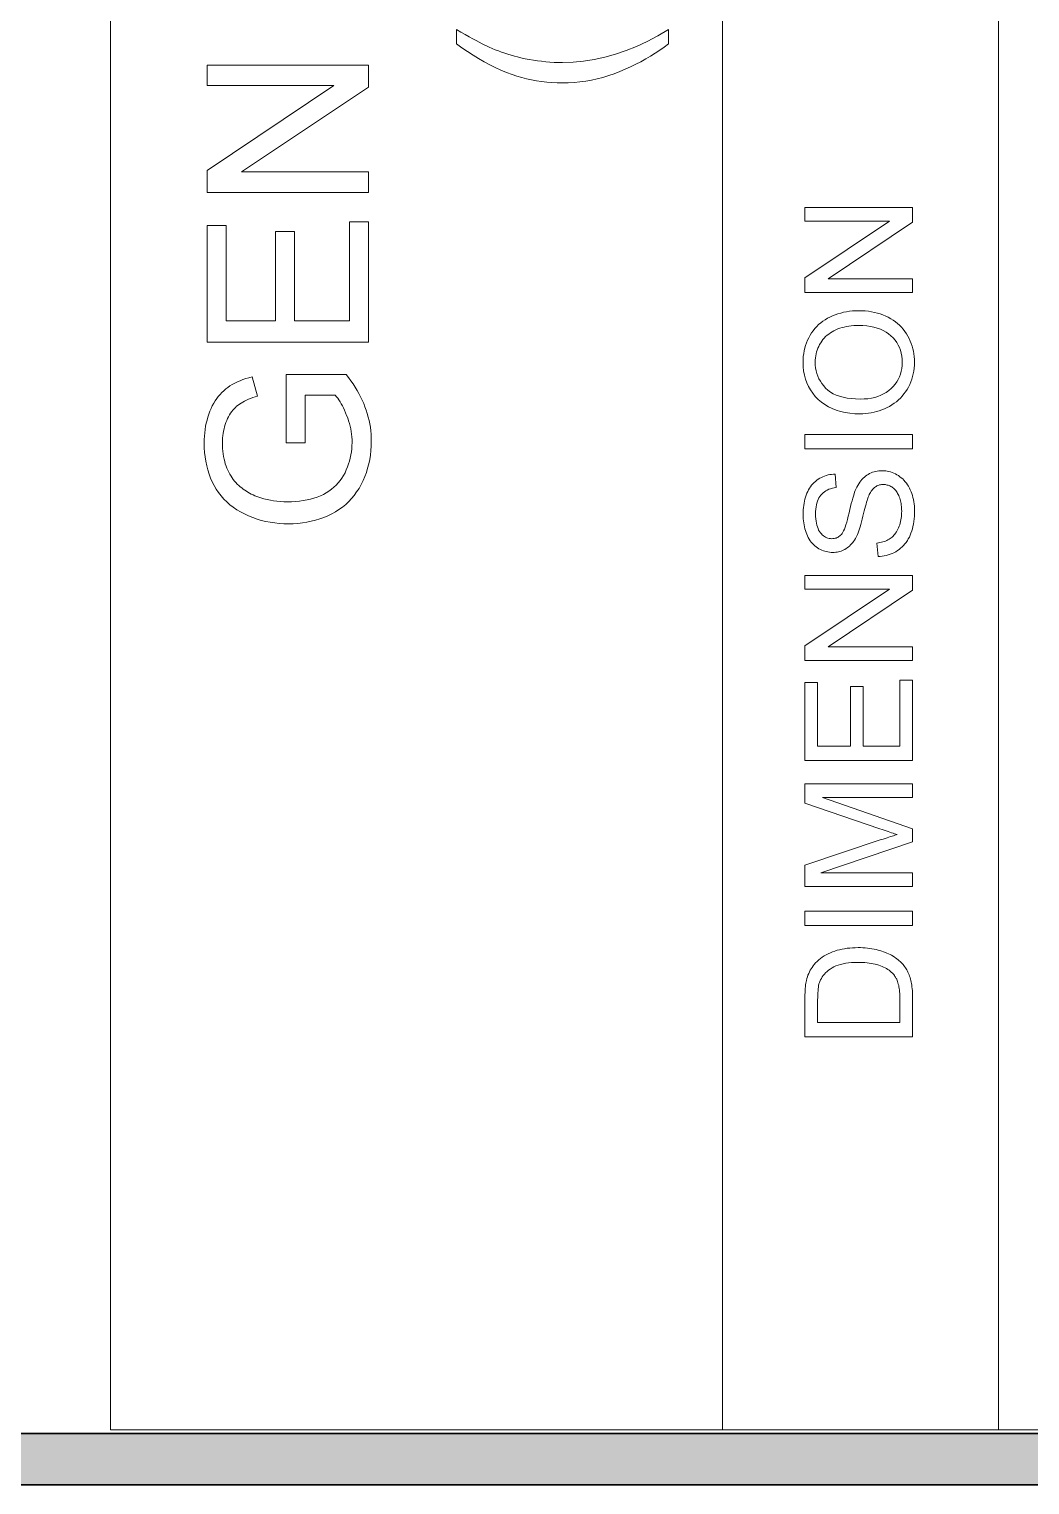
# Model space of a CAD drawing. Extents: x 23 to 417, y 3 to 294.
# Drawn here: x 175.71 to 185, y 9.76 to 23.27 of the extents above; entities that cross this region are included whole.
import ezdxf

# ---------------------------------------------------------------- set-up
doc = ezdxf.new("R2010")
doc.units = 0

msp = doc.modelspace()

# ---------------------------------------------------------------- linework, layer by layer
at = {"color": 7, "lineweight": 13}
for p, q in [((176.467, 10.272), (176.467, 50.272)), ((182.149, 10.272), (182.149, 50.272)), ((184.709, 10.272), (184.709, 50.272)), ((176.467, 10.272), (230.802, 10.272))]:
    msp.add_line(p, q, dxfattribs=at)
at = {"color": 7, "lineweight": 35}
for p, q in [((30.237, 10.238), (409.763, 10.238)), ((410.237, 9.762), (29.763, 9.762))]:
    msp.add_line(p, q, dxfattribs=at)
at = {"color": 7, "lineweight": 13}
for points in [[(181.646, 23.135), (181.606, 23.105), (181.566, 23.076), (181.524, 23.048), (181.481, 23.021), (181.437, 22.995), (181.391, 22.969), (181.344, 22.945), (181.296, 22.922), (181.246, 22.899), (181.195, 22.878), (181.144, 22.858), (181.092, 22.84), (181.039, 22.824), (180.986, 22.81), (180.933, 22.799), (180.879, 22.789), (180.825, 22.782), (180.771, 22.776), (180.716, 22.773), (180.661, 22.772), (180.613, 22.773), (180.565, 22.775), (180.517, 22.779), (180.47, 22.785), (180.423, 22.792), (180.376, 22.801), (180.33, 22.811), (180.285, 22.823), (180.24, 22.836), (180.195, 22.851), (180.143, 22.87), (180.091, 22.892), (180.04, 22.915), (179.988, 22.941), (179.936, 22.968), (179.885, 22.998), (179.833, 23.029), (179.782, 23.063), (179.73, 23.098), (179.679, 23.135), (179.679, 23.267), (179.72, 23.244), (179.759, 23.221), (179.796, 23.201), (179.83, 23.182), (179.861, 23.165), (179.891, 23.149), (179.917, 23.135), (179.942, 23.123), (179.964, 23.113), (179.983, 23.104), (180.011, 23.092), (180.04, 23.08), (180.069, 23.069), (180.098, 23.058), (180.127, 23.048), (180.157, 23.038), (180.187, 23.029), (180.217, 23.021), (180.247, 23.013), (180.278, 23.006), (180.316, 22.997), (180.354, 22.99), (180.393, 22.983), (180.431, 22.977), (180.469, 22.973), (180.508, 22.969), (180.546, 22.965), (180.585, 22.963), (180.624, 22.962), (180.662, 22.962), (180.761, 22.965), (180.859, 22.974), (180.958, 22.989), (181.056, 23.01), (181.154, 23.038), (181.253, 23.072), (181.351, 23.111), (181.449, 23.157), (181.547, 23.209), (181.646, 23.267)], [(178.864, 21.756), (177.364, 21.756), (177.364, 21.96), (178.541, 22.748), (177.364, 22.748), (177.364, 22.938), (178.864, 22.938), (178.864, 22.734), (177.685, 21.947), (178.864, 21.947)], [(183.913, 20.828), (182.913, 20.828), (182.913, 20.963), (183.698, 21.489), (182.913, 21.489), (182.913, 21.616), (183.913, 21.616), (183.913, 21.48), (183.128, 20.955), (183.913, 20.955)], [(178.864, 20.365), (177.364, 20.365), (177.364, 21.449), (177.541, 21.449), (177.541, 20.563), (178, 20.563), (178, 21.393), (178.176, 21.393), (178.176, 20.563), (178.687, 20.563), (178.687, 21.484), (178.864, 21.484)], [(183.426, 19.702), (183.378, 19.703), (183.331, 19.707), (183.287, 19.714), (183.244, 19.724), (183.204, 19.736), (183.166, 19.75), (183.131, 19.768), (183.097, 19.788), (183.066, 19.81), (183.036, 19.836), (183.01, 19.863), (182.986, 19.892), (182.965, 19.923), (182.946, 19.955), (182.931, 19.989), (182.918, 20.024), (182.908, 20.061), (182.901, 20.1), (182.897, 20.139), (182.896, 20.181), (182.896, 20.208), (182.898, 20.235), (182.902, 20.262), (182.906, 20.287), (182.912, 20.313), (182.919, 20.337), (182.928, 20.361), (182.938, 20.385), (182.949, 20.408), (182.962, 20.431), (182.976, 20.452), (182.99, 20.473), (183.006, 20.493), (183.023, 20.511), (183.041, 20.529), (183.06, 20.545), (183.08, 20.56), (183.101, 20.575), (183.123, 20.588), (183.146, 20.6), (183.17, 20.611), (183.195, 20.621), (183.22, 20.63), (183.246, 20.637), (183.273, 20.644), (183.3, 20.649), (183.328, 20.653), (183.356, 20.656), (183.385, 20.658), (183.415, 20.658), (183.445, 20.658), (183.474, 20.656), (183.503, 20.653), (183.531, 20.649), (183.559, 20.643), (183.586, 20.636), (183.612, 20.628), (183.638, 20.619), (183.663, 20.609), (183.687, 20.597), (183.71, 20.584), (183.733, 20.57), (183.754, 20.556), (183.774, 20.54), (183.792, 20.523), (183.81, 20.505), (183.826, 20.486), (183.842, 20.466), (183.856, 20.445), (183.869, 20.423), (183.88, 20.4), (183.891, 20.377), (183.9, 20.354), (183.908, 20.33), (183.915, 20.306), (183.921, 20.282), (183.925, 20.257), (183.928, 20.232), (183.93, 20.206), (183.93, 20.18), (183.93, 20.152), (183.928, 20.125), (183.924, 20.098), (183.919, 20.072), (183.913, 20.047), (183.906, 20.022), (183.897, 19.997), (183.887, 19.974), (183.875, 19.95), (183.862, 19.928), (183.848, 19.906), (183.833, 19.886), (183.817, 19.866), (183.8, 19.848), (183.782, 19.83), (183.762, 19.814), (183.742, 19.799), (183.721, 19.785), (183.699, 19.771), (183.676, 19.759), (183.652, 19.749), (183.628, 19.739), (183.604, 19.73), (183.579, 19.723), (183.555, 19.716), (183.529, 19.711), (183.504, 19.707), (183.478, 19.704), (183.452, 19.703)], [(183.428, 19.839), (183.464, 19.84), (183.498, 19.842), (183.53, 19.847), (183.561, 19.854), (183.59, 19.863), (183.618, 19.874), (183.644, 19.886), (183.668, 19.901), (183.692, 19.917), (183.713, 19.936), (183.733, 19.956), (183.751, 19.977), (183.766, 19.999), (183.78, 20.021), (183.791, 20.045), (183.801, 20.07), (183.808, 20.096), (183.813, 20.123), (183.816, 20.151), (183.817, 20.18), (183.816, 20.209), (183.813, 20.237), (183.808, 20.265), (183.8, 20.291), (183.791, 20.316), (183.779, 20.34), (183.766, 20.363), (183.75, 20.385), (183.732, 20.406), (183.712, 20.426), (183.69, 20.444), (183.667, 20.46), (183.641, 20.475), (183.614, 20.487), (183.585, 20.498), (183.554, 20.507), (183.522, 20.513), (183.488, 20.518), (183.452, 20.521), (183.414, 20.522), (183.39, 20.522), (183.366, 20.52), (183.344, 20.518), (183.321, 20.515), (183.3, 20.512), (183.279, 20.507), (183.258, 20.502), (183.239, 20.496), (183.219, 20.489), (183.201, 20.481), (183.183, 20.472), (183.166, 20.463), (183.15, 20.453), (183.135, 20.442), (183.12, 20.43), (183.106, 20.418), (183.093, 20.404), (183.081, 20.39), (183.07, 20.376), (183.06, 20.36), (183.05, 20.344), (183.042, 20.327), (183.034, 20.311), (183.028, 20.293), (183.022, 20.276), (183.018, 20.258), (183.014, 20.239), (183.012, 20.22), (183.01, 20.201), (183.01, 20.182), (183.01, 20.154), (183.013, 20.127), (183.018, 20.101), (183.025, 20.076), (183.034, 20.051), (183.044, 20.027), (183.057, 20.004), (183.071, 19.982), (183.088, 19.961), (183.106, 19.94), (183.127, 19.921), (183.15, 19.903), (183.176, 19.888), (183.204, 19.875), (183.235, 19.864), (183.268, 19.855), (183.305, 19.848), (183.343, 19.843), (183.384, 19.84)], [(178.275, 19.433), (178.099, 19.433), (178.098, 20.068), (178.655, 20.068), (178.678, 20.039), (178.699, 20.009), (178.72, 19.979), (178.739, 19.949), (178.757, 19.919), (178.774, 19.889), (178.79, 19.859), (178.804, 19.828), (178.818, 19.797), (178.83, 19.766), (178.841, 19.735), (178.851, 19.704), (178.86, 19.672), (178.868, 19.64), (178.874, 19.609), (178.88, 19.577), (178.884, 19.544), (178.887, 19.512), (178.889, 19.48), (178.889, 19.447), (178.888, 19.403), (178.885, 19.36), (178.881, 19.318), (178.874, 19.277), (178.865, 19.236), (178.855, 19.196), (178.843, 19.157), (178.829, 19.119), (178.812, 19.082), (178.794, 19.045), (178.775, 19.01), (178.753, 18.977), (178.73, 18.945), (178.705, 18.915), (178.679, 18.887), (178.651, 18.86), (178.621, 18.836), (178.589, 18.813), (178.556, 18.792), (178.521, 18.773), (178.485, 18.755), (178.447, 18.739), (178.41, 18.726), (178.371, 18.714), (178.331, 18.704), (178.291, 18.695), (178.25, 18.689), (178.207, 18.684), (178.165, 18.681), (178.121, 18.68), (178.077, 18.681), (178.034, 18.684), (177.992, 18.689), (177.95, 18.695), (177.909, 18.703), (177.868, 18.713), (177.828, 18.725), (177.789, 18.739), (177.75, 18.755), (177.712, 18.772), (177.675, 18.791), (177.64, 18.812), (177.607, 18.834), (177.576, 18.858), (177.547, 18.884), (177.519, 18.911), (177.494, 18.94), (177.471, 18.97), (177.449, 19.002), (177.43, 19.036), (177.413, 19.07), (177.397, 19.106), (177.383, 19.143), (177.371, 19.181), (177.361, 19.22), (177.353, 19.261), (177.346, 19.302), (177.342, 19.344), (177.339, 19.387), (177.338, 19.432), (177.339, 19.464), (177.34, 19.495), (177.343, 19.526), (177.346, 19.557), (177.351, 19.586), (177.357, 19.616), (177.364, 19.644), (177.372, 19.672), (177.381, 19.699), (177.391, 19.726), (177.402, 19.751), (177.413, 19.776), (177.426, 19.799), (177.439, 19.822), (177.454, 19.843), (177.469, 19.863), (177.485, 19.882), (177.501, 19.9), (177.519, 19.916), (177.538, 19.932), (177.557, 19.946), (177.577, 19.96), (177.599, 19.973), (177.622, 19.986), (177.646, 19.998), (177.671, 20.009), (177.697, 20.019), (177.725, 20.028), (177.753, 20.037), (177.783, 20.045), (177.832, 19.866), (177.81, 19.859), (177.788, 19.852), (177.768, 19.845), (177.748, 19.837), (177.73, 19.829), (177.712, 19.82), (177.696, 19.811), (177.68, 19.802), (177.666, 19.792), (177.652, 19.782), (177.639, 19.772), (177.627, 19.761), (177.615, 19.749), (177.604, 19.735), (177.593, 19.722), (177.583, 19.707), (177.573, 19.691), (177.564, 19.675), (177.555, 19.657), (177.547, 19.639), (177.54, 19.62), (177.533, 19.601), (177.527, 19.582), (177.522, 19.561), (177.518, 19.541), (177.514, 19.52), (177.511, 19.499), (177.509, 19.477), (177.508, 19.455), (177.508, 19.433), (177.508, 19.406), (177.509, 19.38), (177.512, 19.354), (177.514, 19.33), (177.518, 19.306), (177.523, 19.282), (177.528, 19.26), (177.534, 19.238), (177.541, 19.217), (177.549, 19.197), (177.558, 19.178), (177.567, 19.159), (177.576, 19.141), (177.587, 19.124), (177.597, 19.108), (177.608, 19.092), (177.62, 19.077), (177.632, 19.063), (177.645, 19.05), (177.658, 19.037), (177.672, 19.025), (177.686, 19.014), (177.7, 19.003), (177.714, 18.993), (177.729, 18.983), (177.744, 18.974), (177.759, 18.965), (177.775, 18.957), (177.791, 18.949), (177.807, 18.942), (177.835, 18.932), (177.863, 18.922), (177.892, 18.913), (177.922, 18.906), (177.952, 18.899), (177.982, 18.894), (178.013, 18.89), (178.044, 18.887), (178.076, 18.886), (178.108, 18.885), (178.148, 18.886), (178.186, 18.888), (178.223, 18.891), (178.258, 18.896), (178.293, 18.902), (178.326, 18.91), (178.357, 18.919), (178.387, 18.929), (178.416, 18.941), (178.444, 18.954), (178.47, 18.969), (178.495, 18.984), (178.519, 19.001), (178.541, 19.02), (178.562, 19.039), (178.581, 19.06), (178.599, 19.082), (178.616, 19.105), (178.631, 19.129), (178.645, 19.155), (178.657, 19.182), (178.668, 19.209), (178.678, 19.236), (178.687, 19.263), (178.694, 19.291), (178.7, 19.32), (178.704, 19.348), (178.707, 19.377), (178.709, 19.406), (178.71, 19.436), (178.71, 19.461), (178.708, 19.487), (178.706, 19.512), (178.702, 19.538), (178.698, 19.563), (178.692, 19.588), (178.686, 19.613), (178.678, 19.638), (178.67, 19.663), (178.66, 19.687), (178.65, 19.711), (178.64, 19.734), (178.63, 19.756), (178.62, 19.776), (178.609, 19.795), (178.599, 19.813), (178.588, 19.83), (178.577, 19.846), (178.566, 19.86), (178.555, 19.874), (178.275, 19.874)], [(183.913, 19.377), (182.913, 19.377), (182.913, 19.509), (183.913, 19.509)], [(183.592, 18.377), (183.581, 18.502), (183.596, 18.504), (183.61, 18.507), (183.624, 18.51), (183.637, 18.513), (183.649, 18.517), (183.661, 18.521), (183.673, 18.526), (183.684, 18.532), (183.694, 18.537), (183.704, 18.544), (183.714, 18.55), (183.723, 18.558), (183.731, 18.566), (183.74, 18.575), (183.748, 18.585), (183.755, 18.595), (183.763, 18.606), (183.769, 18.618), (183.776, 18.631), (183.782, 18.644), (183.788, 18.658), (183.793, 18.672), (183.797, 18.687), (183.801, 18.701), (183.804, 18.717), (183.807, 18.732), (183.809, 18.748), (183.811, 18.764), (183.811, 18.781), (183.812, 18.798), (183.811, 18.813), (183.811, 18.827), (183.81, 18.841), (183.808, 18.855), (183.806, 18.869), (183.804, 18.882), (183.801, 18.895), (183.797, 18.907), (183.793, 18.92), (183.789, 18.931), (183.785, 18.943), (183.78, 18.953), (183.774, 18.963), (183.769, 18.973), (183.763, 18.982), (183.756, 18.99), (183.749, 18.998), (183.742, 19.005), (183.735, 19.012), (183.727, 19.018), (183.72, 19.023), (183.711, 19.028), (183.703, 19.032), (183.695, 19.036), (183.686, 19.039), (183.678, 19.041), (183.669, 19.043), (183.66, 19.045), (183.651, 19.046), (183.642, 19.046), (183.633, 19.046), (183.624, 19.045), (183.615, 19.043), (183.606, 19.042), (183.598, 19.039), (183.59, 19.036), (183.582, 19.033), (183.574, 19.028), (183.567, 19.024), (183.56, 19.019), (183.553, 19.013), (183.546, 19.006), (183.54, 18.999), (183.533, 18.991), (183.527, 18.983), (183.522, 18.973), (183.516, 18.963), (183.511, 18.952), (183.506, 18.941), (183.501, 18.929), (183.497, 18.92), (183.494, 18.909), (183.49, 18.896), (183.485, 18.881), (183.481, 18.864), (183.476, 18.845), (183.47, 18.824), (183.464, 18.802), (183.458, 18.777), (183.452, 18.751), (183.445, 18.724), (183.439, 18.699), (183.432, 18.675), (183.426, 18.654), (183.42, 18.633), (183.414, 18.615), (183.407, 18.598), (183.401, 18.583), (183.395, 18.569), (183.389, 18.558), (183.382, 18.544), (183.374, 18.53), (183.365, 18.518), (183.357, 18.506), (183.347, 18.495), (183.338, 18.485), (183.328, 18.475), (183.318, 18.466), (183.307, 18.458), (183.296, 18.451), (183.285, 18.444), (183.274, 18.438), (183.262, 18.433), (183.25, 18.428), (183.237, 18.424), (183.225, 18.421), (183.212, 18.419), (183.199, 18.417), (183.186, 18.416), (183.172, 18.416), (183.157, 18.416), (183.142, 18.417), (183.127, 18.42), (183.113, 18.423), (183.099, 18.426), (183.085, 18.431), (183.071, 18.437), (183.057, 18.443), (183.044, 18.45), (183.03, 18.459), (183.017, 18.468), (183.005, 18.477), (182.994, 18.488), (182.983, 18.499), (182.972, 18.511), (182.963, 18.524), (182.954, 18.538), (182.945, 18.553), (182.938, 18.568), (182.93, 18.584), (182.924, 18.601), (182.918, 18.618), (182.913, 18.635), (182.909, 18.653), (182.905, 18.671), (182.902, 18.69), (182.899, 18.709), (182.898, 18.728), (182.897, 18.748), (182.896, 18.768), (182.897, 18.79), (182.898, 18.811), (182.9, 18.832), (182.902, 18.852), (182.905, 18.872), (182.909, 18.892), (182.914, 18.91), (182.919, 18.929), (182.925, 18.946), (182.932, 18.964), (182.94, 18.98), (182.948, 18.996), (182.957, 19.011), (182.966, 19.025), (182.976, 19.039), (182.987, 19.052), (182.999, 19.063), (183.011, 19.075), (183.024, 19.085), (183.037, 19.094), (183.052, 19.103), (183.066, 19.111), (183.081, 19.118), (183.096, 19.124), (183.112, 19.13), (183.128, 19.134), (183.144, 19.138), (183.161, 19.14), (183.178, 19.142), (183.195, 19.143), (183.205, 19.017), (183.186, 19.014), (183.169, 19.011), (183.152, 19.006), (183.136, 19.001), (183.121, 18.994), (183.108, 18.987), (183.095, 18.978), (183.083, 18.969), (183.072, 18.959), (183.061, 18.947), (183.052, 18.935), (183.044, 18.922), (183.037, 18.907), (183.03, 18.891), (183.025, 18.874), (183.021, 18.856), (183.017, 18.837), (183.015, 18.817), (183.013, 18.796), (183.013, 18.773), (183.013, 18.75), (183.015, 18.728), (183.017, 18.707), (183.02, 18.687), (183.024, 18.669), (183.029, 18.652), (183.035, 18.637), (183.041, 18.623), (183.049, 18.61), (183.057, 18.598), (183.066, 18.588), (183.075, 18.578), (183.085, 18.57), (183.095, 18.563), (183.105, 18.557), (183.116, 18.552), (183.127, 18.548), (183.139, 18.545), (183.151, 18.544), (183.163, 18.543), (183.174, 18.544), (183.184, 18.545), (183.194, 18.547), (183.203, 18.549), (183.212, 18.553), (183.221, 18.557), (183.229, 18.562), (183.237, 18.568), (183.245, 18.575), (183.252, 18.582), (183.259, 18.591), (183.266, 18.602), (183.273, 18.616), (183.28, 18.632), (183.287, 18.651), (183.294, 18.672), (183.301, 18.696), (183.308, 18.722), (183.316, 18.751), (183.323, 18.782), (183.33, 18.813), (183.337, 18.842), (183.344, 18.869), (183.351, 18.894), (183.357, 18.918), (183.363, 18.939), (183.37, 18.958), (183.375, 18.975), (183.381, 18.99), (183.387, 19.003), (183.395, 19.02), (183.404, 19.036), (183.413, 19.051), (183.422, 19.066), (183.432, 19.079), (183.443, 19.091), (183.454, 19.103), (183.465, 19.113), (183.477, 19.123), (183.489, 19.132), (183.501, 19.14), (183.514, 19.147), (183.527, 19.153), (183.541, 19.159), (183.555, 19.163), (183.57, 19.167), (183.584, 19.17), (183.6, 19.172), (183.615, 19.173), (183.631, 19.173), (183.647, 19.173), (183.663, 19.172), (183.678, 19.169), (183.693, 19.166), (183.708, 19.162), (183.723, 19.157), (183.738, 19.151), (183.753, 19.144), (183.767, 19.136), (183.781, 19.128), (183.795, 19.118), (183.808, 19.108), (183.821, 19.097), (183.833, 19.085), (183.844, 19.072), (183.855, 19.059), (183.865, 19.044), (183.874, 19.029), (183.883, 19.013), (183.891, 18.996), (183.899, 18.979), (183.905, 18.961), (183.911, 18.943), (183.916, 18.925), (183.921, 18.906), (183.924, 18.886), (183.927, 18.866), (183.929, 18.846), (183.93, 18.825), (183.93, 18.804), (183.93, 18.777), (183.929, 18.751), (183.927, 18.726), (183.924, 18.702), (183.921, 18.679), (183.916, 18.657), (183.911, 18.635), (183.905, 18.615), (183.898, 18.595), (183.891, 18.576), (183.883, 18.558), (183.873, 18.541), (183.864, 18.525), (183.853, 18.509), (183.841, 18.494), (183.829, 18.48), (183.816, 18.467), (183.802, 18.455), (183.787, 18.443), (183.772, 18.432), (183.756, 18.422), (183.739, 18.413), (183.722, 18.406), (183.705, 18.399), (183.687, 18.393), (183.669, 18.388), (183.65, 18.384), (183.631, 18.381), (183.612, 18.378)], [(183.913, 17.412), (182.913, 17.412), (182.913, 17.548), (183.698, 18.073), (182.913, 18.073), (182.913, 18.2), (183.913, 18.2), (183.913, 18.064), (183.128, 17.539), (183.913, 17.539)], [(183.913, 16.485), (182.913, 16.485), (182.913, 17.208), (183.031, 17.208), (183.031, 16.617), (183.338, 16.617), (183.338, 17.17), (183.455, 17.17), (183.455, 16.617), (183.795, 16.617), (183.795, 17.231), (183.913, 17.231)], [(183.913, 15.314), (182.913, 15.314), (182.913, 15.513), (183.621, 15.75), (183.641, 15.756), (183.659, 15.762), (183.676, 15.768), (183.693, 15.773), (183.708, 15.778), (183.722, 15.783), (183.735, 15.787), (183.748, 15.791), (183.759, 15.794), (183.769, 15.798), (183.758, 15.801), (183.746, 15.805), (183.732, 15.81), (183.718, 15.814), (183.702, 15.819), (183.686, 15.825), (183.668, 15.831), (183.649, 15.837), (183.63, 15.844), (183.609, 15.851), (182.913, 16.09), (182.913, 16.268), (183.913, 16.268), (183.913, 16.141), (183.076, 16.141), (183.913, 15.85), (183.913, 15.731), (183.062, 15.442), (183.913, 15.442)], [(183.913, 14.952), (182.913, 14.952), (182.913, 15.085), (183.913, 15.085)], [(183.913, 13.921), (182.913, 13.921), (182.913, 14.266), (182.913, 14.288), (182.914, 14.31), (182.915, 14.331), (182.916, 14.35), (182.917, 14.368), (182.919, 14.386), (182.92, 14.402), (182.923, 14.417), (182.925, 14.431), (182.928, 14.444), (182.932, 14.461), (182.937, 14.477), (182.942, 14.493), (182.949, 14.508), (182.955, 14.523), (182.963, 14.538), (182.971, 14.552), (182.98, 14.565), (182.989, 14.578), (182.999, 14.59), (183.013, 14.606), (183.028, 14.62), (183.043, 14.634), (183.059, 14.647), (183.075, 14.659), (183.093, 14.671), (183.111, 14.682), (183.13, 14.691), (183.15, 14.7), (183.17, 14.709), (183.191, 14.716), (183.213, 14.723), (183.235, 14.729), (183.258, 14.734), (183.282, 14.738), (183.306, 14.742), (183.33, 14.744), (183.356, 14.746), (183.381, 14.747), (183.408, 14.748), (183.43, 14.748), (183.452, 14.747), (183.474, 14.745), (183.495, 14.744), (183.515, 14.741), (183.535, 14.738), (183.555, 14.735), (183.574, 14.731), (183.592, 14.726), (183.61, 14.721), (183.627, 14.716), (183.644, 14.71), (183.66, 14.704), (183.675, 14.698), (183.69, 14.691), (183.704, 14.684), (183.718, 14.677), (183.731, 14.669), (183.744, 14.661), (183.755, 14.653), (183.767, 14.645), (183.778, 14.636), (183.788, 14.627), (183.798, 14.618), (183.807, 14.609), (183.816, 14.6), (183.824, 14.591), (183.832, 14.581), (183.839, 14.572), (183.846, 14.562), (183.853, 14.552), (183.859, 14.541), (183.865, 14.53), (183.87, 14.519), (183.875, 14.507), (183.88, 14.495), (183.885, 14.483), (183.889, 14.47), (183.893, 14.456), (183.896, 14.443), (183.9, 14.428), (183.902, 14.414), (183.905, 14.399), (183.907, 14.383), (183.909, 14.367), (183.911, 14.351), (183.912, 14.335), (183.913, 14.317), (183.913, 14.3), (183.913, 14.282)], [(183.795, 14.053), (183.795, 14.267), (183.795, 14.286), (183.795, 14.305), (183.794, 14.322), (183.792, 14.339), (183.791, 14.355), (183.789, 14.37), (183.786, 14.385), (183.784, 14.398), (183.78, 14.41), (183.777, 14.422), (183.773, 14.433), (183.769, 14.444), (183.765, 14.454), (183.76, 14.463), (183.755, 14.473), (183.749, 14.481), (183.744, 14.49), (183.738, 14.498), (183.732, 14.505), (183.725, 14.512), (183.715, 14.521), (183.705, 14.53), (183.694, 14.538), (183.682, 14.546), (183.67, 14.554), (183.657, 14.561), (183.643, 14.568), (183.629, 14.574), (183.614, 14.58), (183.599, 14.585), (183.582, 14.59), (183.565, 14.595), (183.548, 14.599), (183.53, 14.602), (183.511, 14.605), (183.491, 14.607), (183.471, 14.609), (183.45, 14.61), (183.428, 14.611), (183.406, 14.611), (183.375, 14.611), (183.346, 14.609), (183.318, 14.607), (183.292, 14.603), (183.267, 14.599), (183.244, 14.593), (183.222, 14.586), (183.201, 14.578), (183.182, 14.57), (183.165, 14.56), (183.148, 14.549), (183.133, 14.538), (183.119, 14.527), (183.106, 14.515), (183.094, 14.503), (183.084, 14.49), (183.074, 14.477), (183.066, 14.463), (183.058, 14.449), (183.052, 14.435), (183.048, 14.423), (183.044, 14.411), (183.041, 14.397), (183.039, 14.382), (183.036, 14.365), (183.035, 14.348), (183.033, 14.329), (183.032, 14.308), (183.032, 14.286), (183.031, 14.264), (183.031, 14.053)]]:
    msp.add_lwpolyline(points, close=True, dxfattribs=at)
at = {"color": 7, "lineweight": 5}
msp.add_solid([(29.763, 9.762), (30.237, 10.238), (410.237, 9.762), (409.763, 10.238)], dxfattribs=at)

doc.saveas('drawing.dxf')
